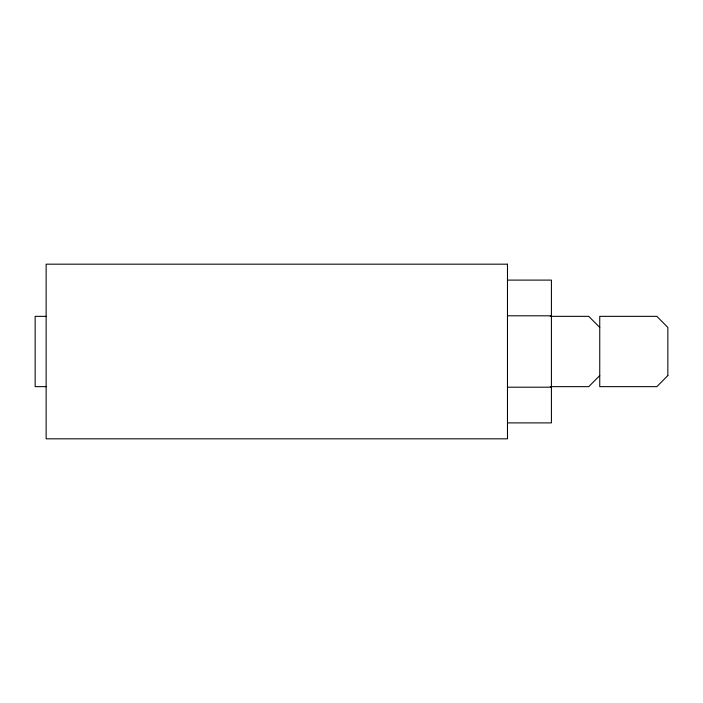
<?xml version="1.0" encoding="UTF-8"?>
<svg xmlns="http://www.w3.org/2000/svg" width="703" height="703" viewBox="0 0 703 703"><rect width="100%" height="100%" fill="white"/><g stroke="black" fill="none" stroke-linecap="round" stroke-linejoin="round"><path stroke-width="1.05" d="M599.747 375.569L588.763 386.65L550.317 386.65M507.478 280.102L551.416 280.102L551.416 422.898L507.478 422.898M507.478 315.805L551.416 315.805M46.134 316.35L35.15 316.35L35.15 386.65L46.134 386.65M550.317 316.35L588.763 316.35L599.747 327.431M507.478 387.195L551.416 387.195M667.85 375.569L656.866 386.65L599.747 386.65L599.747 316.35L656.866 316.35L667.85 327.431L667.85 375.569M507.478 264.179L46.134 264.179L46.134 438.821L507.478 438.821L507.478 264.179"/></g></svg>
